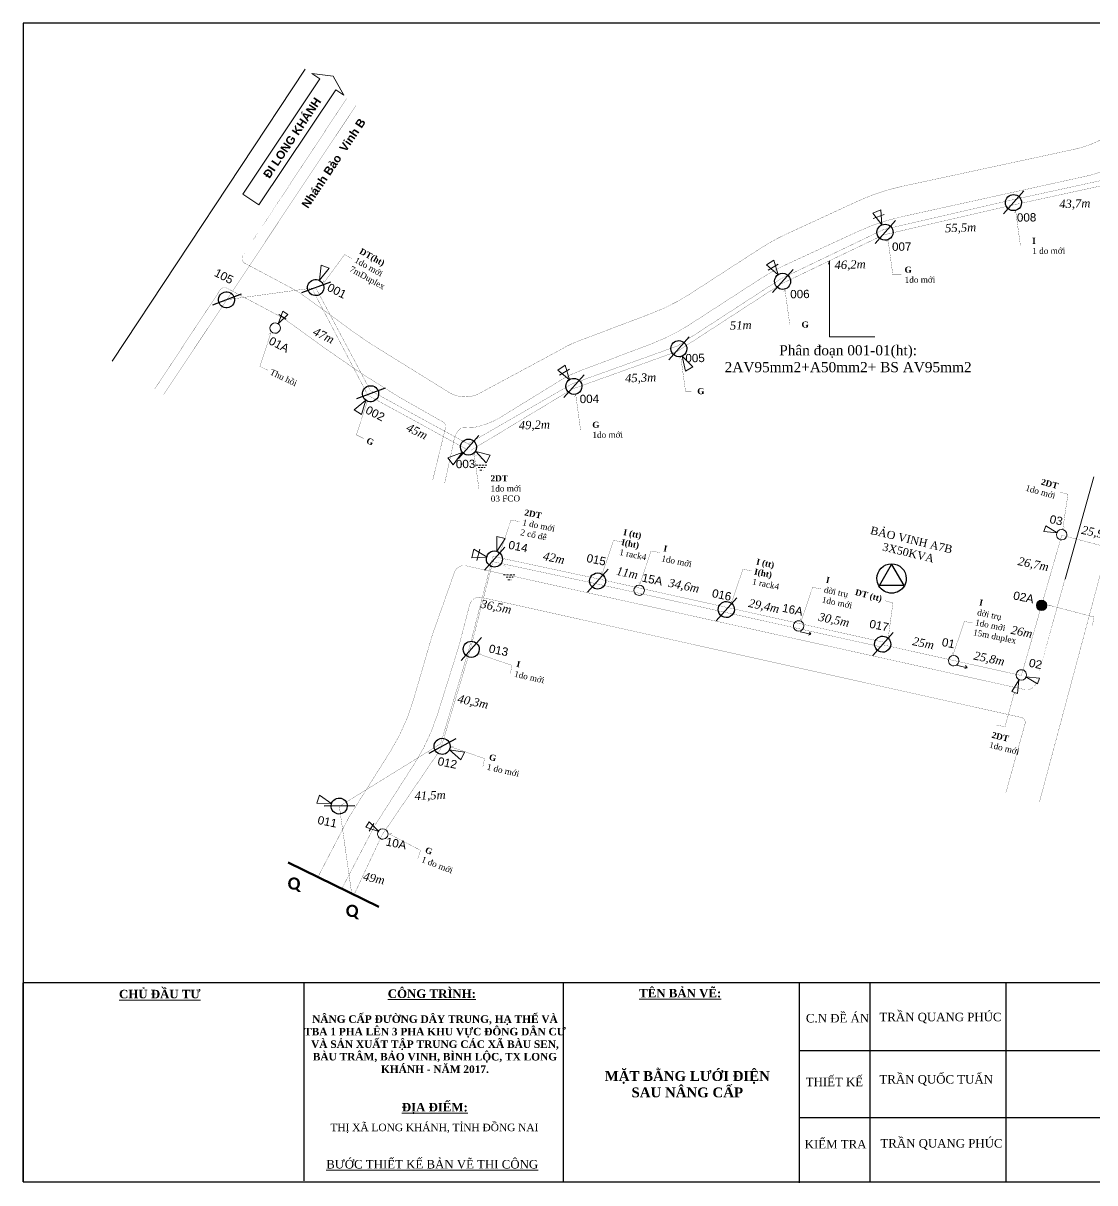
# Model space of a CAD drawing. Header units: metres. Extents: x 429925 to 893472, y 1245258 to 2552490.
# Drawn here: x 451293 to 451821, y 1260101 to 1260673 of the extents above; entities that cross this region are included whole.
import ezdxf

# ---------------------------------------------------------------- set-up
doc = ezdxf.new("R2010")
doc.units = ezdxf.units.M
doc.linetypes.add('DASHED2', pattern=[0.375, 0.25, -0.125])
doc.layers.add('duong', color=2, linetype='Continuous', lineweight=15)
doc.layers.add('duong bao', color=3, linetype='Continuous', lineweight=13)
doc.layers.add('KHUNGBANVE', color=6, linetype='Continuous')
doc.styles.get("Standard").update_dxf_attribs({"font": 'arial.ttf'})
doc.styles.add('Unicode', font='times.ttf')

# ---------------------------------------------------------------- blocks, each defined once
blk = doc.blocks.new('A$C46BF4DDC')
at = {"color": 9, "linetype": 'Continuous'}
blk.add_line((9.91, 11.46), (0, 0), dxfattribs=at)
blk.add_lwpolyline([(0.89, 5.61, -1), (8.82, 5.61, -1)], format="xyb", close=True, dxfattribs=at)
blk = doc.blocks.new('A$C7B825D87')
at = {"layer": 'duong bao', "color": 1, "linetype": 'DASHED2', "lineweight": 20, "ltscale": 4}
for p, q in [((1.21, 2.48), (7.13, 2.48)), ((2.41, 1.31), (5.91, 1.31)), ((3.34, 0), (4.99, 0))]:
    blk.add_line(p, q, dxfattribs=at)
at = {"layer": 'duong bao', "color": 1, "linetype": 'DASHED2', "lineweight": 20, "ltscale": 4, "const_width": 0.0325}
blk.add_lwpolyline([(0.01, 8.11), (4.17, 5.43), (4.17, 2.48)], dxfattribs=at)
blk = doc.blocks.new('A$C16F73B65')
at = {"layer": 'duong bao', "lineweight": 50, "ltscale": 2}
blk.add_hatch(color=2, dxfattribs=at).paths.add_polyline_path([(0, 2.58, 1), (5.16, 2.58, 1)])
at = {"color": 4, "linetype": 'Continuous', "lineweight": 18}
blk.add_lwpolyline([(0, 2.58, -1), (5.16, 2.58, -1)], format="xyb", close=True, dxfattribs=at)

msp = doc.modelspace()

# ---------------------------------------------------------------- linework, layer by layer
at = {"color": 4, "linetype": 'Continuous', "lineweight": 18}
for p, q in [((451431.65, 1260650.07), (451336.52, 1260505.99)), ((451438.87, 1260645.26), (451434.91, 1260647.91)), ((451434.91, 1260647.91), (451445.48, 1260646.57)), ((451400.92, 1260588.52), (451438.87, 1260645.26)), ((451445.48, 1260646.57), (451450.75, 1260637.32)), ((451446.79, 1260639.96), (451408.83, 1260583.23)), ((451450.75, 1260637.32), (451446.79, 1260639.96)), ((451717.04, 1260578.38), (451711.67, 1260576.41)), ((451664.81, 1260553.98), (451659.98, 1260550.92)), ((451418.58, 1260529.09), (451422.29, 1260526.79)), ((451690.13, 1260518.12), (451712.43, 1260518.12)), ((451561.89, 1260502.17), (451557.06, 1260499.1)), ((451806.31, 1260398.52), (451820.56, 1260449.06)), ((451517.68, 1260413.26), (451516.23, 1260407.73)), ((451675.68, 1260372.58), (451681, 1260371.36)), ((451681, 1260371.36), (451679.82, 1260370.96)), ((451681, 1260371.36), (451680.28, 1260372.45)), ((451680.28, 1260372.45), (451681, 1260371.36)), ((451752.7, 1260356.08), (451758.02, 1260354.85)), ((451758.02, 1260354.85), (451757.29, 1260355.94)), ((451757.29, 1260355.94), (451758.02, 1260354.85)), ((451758.02, 1260354.85), (451756.84, 1260354.46)), ((451463.2, 1260274.28), (451465.47, 1260278.02))]:
    msp.add_line(p, q, dxfattribs=at)
at = {"color": 9, "linetype": 'Continuous'}
msp.add_lwpolyline([(451292.58, 1260101.28), (452105.38, 1260101.28), (452105.38, 1260672.78), (451292.58, 1260672.78)], close=True, dxfattribs=at)
at = {"color": 4, "linetype": 'Continuous', "lineweight": 18, "const_width": 0.1}
for points in [[(451400.86, 1260558.08), (451452.14, 1260635.76), (451400.86, 1260558.08, 0.442045), (451401.8, 1260554.4), (451425.16, 1260541.95, -0.034662), (451431.03, 1260538.28), (451447.54, 1260526.29, 0.029906), (451472.24, 1260509.46), (451502.55, 1260490.66, 0.268402), (451517.57, 1260490.2), (451557.67, 1260511.78, -0.046131), (451565.94, 1260515.82), (451602.37, 1260529.61, 0.053139), (451621.29, 1260539.17), (451656.4, 1260561.89, -0.035585), (451668.86, 1260568.75), (451704.62, 1260585.23, -0.055051), (451725.44, 1260592.18), (451811.14, 1260610.63, 0.125758), (451833.3, 1260621.67), (451839.59, 1260627.1, 0.090393), (451862.09, 1260655.03)], [(451500.36, 1260445.67), (451504.85, 1260466.23, -0.205526), (451508.49, 1260473.09), (451515.05, 1260473.41, 0.101178), (451529.96, 1260479.64), (451557.44, 1260496.57, -0.049146), (451566.22, 1260500.93), (451602.37, 1260514.61, 0.053139), (451621.29, 1260524.17), (451656.4, 1260546.89, -0.035585), (451668.86, 1260553.75), (451704.83, 1260570.33, -0.053875), (451725.2, 1260577.18), (451817.32, 1260597.46, 0.123352), (451839.07, 1260608.29), (451848.63, 1260616.47, 0.095763), (451872.27, 1260646.17), (451873.87, 1260649.24)], [(451357.47, 1260492.37), (451389.71, 1260541.2, -0.386919), (451393.07, 1260542.05), (451418.16, 1260528.68, -0.034662), (451424.03, 1260525.01), (451440.55, 1260513.02, 0.033252), (451496.78, 1260477.64), (451499.55, 1260476.14, -0.341223), (451500.83, 1260473.27), (451494.47, 1260447.26)], [(451793.68, 1260288.59), (451827.57, 1260415.45, -0.404023), (451829.96, 1260416.86), (451880.57, 1260404.74, -0.118401), (451901.38, 1260394.15), (451913.8, 1260383.55, 0.123592), (451935.61, 1260372.73), (451973.01, 1260364.58, -0.08657), (451988.92, 1260358.09), (452033.49, 1260330.15)], [(451437.88, 1260251.55, 0.00148), (451438.15, 1260252.08), (451453.17, 1260281.06), (451473.55, 1260313.45, 0.06975), (451484.93, 1260338.78), (451494.28, 1260370.9), (451505.2, 1260401.88, -0.379266), (451511, 1260405.1), (451786.26, 1260344.1, 0.399105), (451792.16, 1260347.65), (451809.64, 1260410.8), (451792.16, 1260347.65)], [(451449.64, 1260245.77), (451466.07, 1260277.22), (451485.55, 1260307.59, 0.066676), (451496.79, 1260331.64), (451507.32, 1260365.21), (451512.72, 1260385.89, -0.403605), (451518.64, 1260389.51), (451784.64, 1260330.34, -0.4295), (451786.56, 1260327.15), (451777.09, 1260293.03)]]:
    msp.add_lwpolyline(points, format="xyb", dxfattribs=at)
at = {"color": 4, "linetype": 'Continuous', "lineweight": 18}
for points in [[(451400.92, 1260588.52), (451438.87, 1260645.26), (451434.91, 1260647.91), (451445.48, 1260646.57), (451450.75, 1260637.32), (451446.79, 1260639.96), (451408.83, 1260583.23)], [(451715.97, 1260573.24), (451711.44, 1260579.13), (451715.4, 1260580.76)], [(451664.86, 1260548.73), (451659.17, 1260553.52), (451662.7, 1260555.96)], [(451438.61, 1260546.05), (451439.44, 1260553.44), (451443.42, 1260551.87)], [(451617.55, 1260508.47), (451622.82, 1260503.23), (451619.11, 1260501.09)], [(451561.94, 1260496.92), (451556.26, 1260501.7), (451559.78, 1260504.14)], [(451461.58, 1260486.77), (451459.32, 1260479.69), (451455.72, 1260482.02)], [(451508.96, 1260461.06), (451504.66, 1260455), (451501.94, 1260458.31)], [(451515.7, 1260461.51), (451522.9, 1260459.68), (451520.79, 1260455.95)], [(451526.17, 1260412.21), (451526.11, 1260419.64), (451530.26, 1260418.55)], [(451521.28, 1260409.45), (451513.86, 1260409.09), (451514.78, 1260413.27)], [(451502.8, 1260314.34), (451510.15, 1260313.25), (451508.43, 1260309.33)], [(451444.75, 1260287.64), (451437.33, 1260287.96), (451438.63, 1260292.05)]]:
    msp.add_lwpolyline(points, close=True, dxfattribs=at)
at = {"color": 1, "lineweight": 30, "ltscale": 15, "const_width": 0.1}
for points in [[(451511.89, 1260465.24), (451563.32, 1260494.92), (451615.08, 1260513.51), (451666.24, 1260546.74), (451716.73, 1260570.95), (451780.06, 1260585.58), (451831.85, 1260596.86), (451867.92, 1260626.98), (451878.76, 1260646.84)], [(451456.74, 1260632.25), (451361.86, 1260489.65)], [(451392.96, 1260536.38), (451436.79, 1260542.33), (451463.79, 1260491.54), (451513.02, 1260464.62)], [(451454.56, 1260243.36), (451448.46, 1260286.46), (451498.39, 1260317.31), (451512.7, 1260365.22), (451524.15, 1260409.77), (451575.01, 1260398.91), (451595.51, 1260394.36), (451638.47, 1260384.84), (451659.94, 1260380.07), (451715.59, 1260367.73), (451717.22, 1260367.37)]]:
    msp.add_lwpolyline(points, dxfattribs=at)
at = {"color": 5, "linetype": 'DASHED2', "lineweight": 30, "ltscale": 15, "const_width": 0.1}
for points in [[(451563.32, 1260492.3), (451615.08, 1260510.88), (451666.24, 1260544.12), (451716.73, 1260568.33), (451780.06, 1260582.96), (451831.85, 1260594.23), (451867.92, 1260624.36), (451879.89, 1260646.28)], [(451435.39, 1260541.06), (451435.39, 1260541.06), (451462.56, 1260489.22), (451511.23, 1260462.61)], [(451391.5, 1260535.52), (451392.15, 1260535.18)], [(451563.32, 1260492.3), (451513.28, 1260462.04)], [(451716.1, 1260366.23), (451730.1, 1260363.12), (451784.77, 1260351), (451794.72, 1260385.6), (451804.68, 1260420.19), (451838.53, 1260411.32), (451886.9, 1260398.64), (451930.84, 1260387.13)], [(451455.68, 1260242.8), (451469.57, 1260272.42), (451498.39, 1260314.68), (451512.7, 1260362.59), (451524.15, 1260407.14), (451575.01, 1260396.29), (451595.51, 1260391.74), (451638.47, 1260382.22), (451659.94, 1260377.45), (451715.27, 1260365.18)]]:
    msp.add_lwpolyline(points, dxfattribs=at)
at = {"color": 4, "linetype": 'Continuous', "lineweight": 18}
for points in [[(451690.13, 1260555.57), (451689.71, 1260553.93), (451690.13, 1260555.57), (451690.13, 1260518.12)], [(451418.29, 1260524.43), (451423.04, 1260529.12), (451420.52, 1260530.72), (451418.29, 1260524.43)], [(451802.46, 1260421.41), (451796.76, 1260424.89), (451795.81, 1260422.05), (451802.46, 1260421.41)], [(451787.03, 1260350.31), (451792.73, 1260346.84), (451793.67, 1260349.67), (451787.03, 1260350.31)], [(451783.55, 1260348.78), (451780.07, 1260343.08), (451782.91, 1260342.13), (451783.55, 1260348.78)], [(451467.86, 1260274.04), (451463.13, 1260278.74), (451461.55, 1260276.21), (451467.86, 1260274.04)]]:
    msp.add_lwpolyline(points, dxfattribs=at)
for points in [[(451414.49, 1260523.5, -1), (451419.14, 1260521.27, -1)], [(451802.06, 1260420.38, -1), (451807.22, 1260420.58, -1)], [(451713.53, 1260398.85, -1), (451728.03, 1260398.9, -1)], [(451593.73, 1260392.97, -1), (451598.88, 1260393.17, -1)], [(451672.38, 1260375.35, -1), (451677.54, 1260375.54, -1)], [(451748.8, 1260358.26, -1), (451753.95, 1260358.46, -1)], [(451782.15, 1260351.19, -1), (451787.31, 1260351.38, -1)], [(451467.31, 1260272.75, -1), (451472.47, 1260272.94, -1)]]:
    msp.add_lwpolyline(points, format="xyb", close=True, dxfattribs=at)
at = {"color": 7, "linetype": 'Continuous'}
msp.add_lwpolyline([(451713.53, 1260398.85, -1), (451728.02, 1260398.9, -1)], format="xyb", close=True, dxfattribs=at)
msp.add_lwpolyline([(451714.83, 1260395.34), (451720.8, 1260405.7), (451726.78, 1260395.34)], close=True, dxfattribs=at)
at = {"layer": 'duong bao', "lineweight": 50, "ltscale": 2}
msp.add_line((451423.17, 1260258.78), (451467.86, 1260236.82), dxfattribs=at)
at = {"layer": 'duong bao', "color": 4, "lineweight": 15, "ltscale": 2, "const_width": 0.1}
for points in [[(451781.27, 1260579.1), (451781.96, 1260580.12), (451784.31, 1260562.89), (451788.53, 1260562.87)], [(451718.35, 1260564.83), (451719.03, 1260565.85), (451721.39, 1260548.62), (451725.61, 1260548.6)], [(451440.63, 1260545.82), (451440.74, 1260544.6), (451451.04, 1260558.62), (451454.75, 1260556.63)], [(451667.53, 1260540.27), (451668.21, 1260541.29), (451670.57, 1260524.06), (451674.79, 1260524.05)], [(451413.65, 1260519.41), (451414.71, 1260520.03), (451409.28, 1260503.51), (451413.06, 1260501.64)], [(451616.11, 1260507.43), (451616.79, 1260508.45), (451619.15, 1260491.22), (451623.37, 1260491.21)], [(451564.37, 1260488.35), (451565.05, 1260489.37), (451567.41, 1260472.14), (451571.63, 1260472.12)], [(451461.21, 1260485.61), (451462.27, 1260486.23), (451456.84, 1260469.71), (451460.62, 1260467.85)], [(451514.24, 1260459.4), (451514.92, 1260460.42), (451517.28, 1260443.19), (451521.5, 1260443.17)], [(451806.1, 1260423.95), (451805.16, 1260423.16), (451807.72, 1260440.36), (451803.67, 1260441.56)], [(451527.08, 1260412.37), (451527.55, 1260411.24), (451533.12, 1260427.72), (451537.27, 1260426.94)], [(451577.62, 1260402.33), (451578.1, 1260401.19), (451583.67, 1260417.67), (451587.81, 1260416.89)], [(451596.13, 1260397.1), (451596.61, 1260395.97), (451602.18, 1260412.44), (451606.33, 1260411.66)], [(451641.39, 1260388.09), (451641.86, 1260386.96), (451647.44, 1260403.44), (451651.58, 1260402.65)], [(451675.75, 1260379.14), (451676.23, 1260378.01), (451681.8, 1260394.48), (451685.94, 1260393.7)], [(451720.04, 1260370.37), (451719.11, 1260369.56), (451721.42, 1260386.8), (451717.36, 1260387.94)], [(451800.39, 1260385.82), (451798.2, 1260385.7), (451820.62, 1260379.86), (451819.77, 1260375.73)], [(451750.62, 1260362.33), (451751.1, 1260361.2), (451756.67, 1260377.67), (451760.81, 1260376.89)], [(451518.28, 1260362.12), (451517.14, 1260361.65), (451533.58, 1260355.97), (451532.77, 1260351.83)], [(451781.82, 1260341.4), (451781.28, 1260342.5), (451776.71, 1260325.72), (451772.39, 1260326.59)], [(451504.76, 1260316.21), (451503.62, 1260315.74), (451520.06, 1260310.06), (451519.25, 1260305.92)], [(451474.35, 1260273.1), (451473.15, 1260272.8), (451488.55, 1260264.72), (451487.13, 1260260.75)]]:
    msp.add_lwpolyline(points, dxfattribs=at)
at = {"layer": 'KHUNGBANVE', "color": 2}
for p, q in [((451292.58, 1260101.28), (451292.58, 1260199.44)), ((452105.38, 1260199.44), (451292.58, 1260199.44)), ((451431.06, 1260101.72), (451431.06, 1260199.58)), ((451558.91, 1260101.28), (451558.91, 1260199.44)), ((451675.37, 1260100.76), (451675.37, 1260199.44)), ((451710.26, 1260100.98), (451710.26, 1260199.44)), ((451777.34, 1260101.28), (451777.34, 1260199.14)), ((451843.8, 1260165.8), (451675.37, 1260165.8)), ((451843.8, 1260132.73), (451675.37, 1260132.73)), ((451292.58, 1260101.28), (452105.38, 1260101.28))]:
    msp.add_line(p, q, dxfattribs=at)

# ---------------------------------------------------------------- block references
at = {"color": 4, "linetype": 'Continuous', "lineweight": 18}
for p, rotation in [((451775.92, 1260578.74), 359.190150887879), ((451712.59, 1260564.11), 359.190150887879), ((451662.1, 1260539.9), 359.190150887879), ((451429.84, 1260539.73), 331.4049777703611), ((451385.87, 1260533.72), 331.4049777703611), ((451610.94, 1260506.67), 359.190150887879), ((451559.18, 1260488.08), 359.190150887879), ((451456.94, 1260487.42), 331.4049777703611), ((451507.21, 1260458.09), 359.190150887879), ((451520.01, 1260402.93), 359.190150887879), ((451570.87, 1260392.07), 359.190150887879), ((451634.33, 1260378), 359.190150887879), ((451508.56, 1260358.38), 359.190150887879), ((451711.45, 1260360.9), 359.190150887879), ((451492.62, 1260312.53), 339.1901508888822), ((451440.97, 1260286.47), 311.9722521516438)]:
    msp.add_blockref('A$C46BF4DDC', p, dxfattribs=dict(at, rotation=rotation))
at = {"layer": 'duong bao', "lineweight": 50, "ltscale": 2}
for name, p in [('A$C7B825D87', (451514.46, 1260452.31)), ('A$C7B825D87', (451528.24, 1260398.16)), ('A$C16F73B65', (451792.14, 1260383.02))]:
    msp.add_blockref(name, p, dxfattribs=at)

# ---------------------------------------------------------------- texts
at = {"color": 4, "linetype": 'Continuous', "lineweight": 18}
for s, insert, char_height, width, attachment_point, rotation in [('{\\fArial Unicode MS|b1|i0|c0|p34;\\C7;ĐI LONG KHÁNH}', (451425.18, 1260616.22), 4.1093, 73.025, 5, 56.221), ('{\\fArial Unicode MS|b1|i0|c0|p34;\\C7;Nhánh Bảo  Vinh B}', (451445.65, 1260603.71), 4.1093, 73.025, 5, 56.221), ('{\\fTimes New Roman|b0|i1|c0|p18;\\C7;43,7m}', (451811.12, 1260583.31), 4.1093, 22.225, 5, 1.9117), ('{\\fArial|b0|i0|c161|p34;\\C7;00\\fArial|b0|i0|c163|p34;8}', (451787.34, 1260576.95), 4.1093, 12.7, 5, 0.8104), ('{\\fTimes New Roman|b0|i1|c0|p18;\\C7;55,5m}', (451754.83, 1260571.45), 4.1093, 22.225, 5, 1.9117), ('{\\fTimes New Roman|b1|i0|c0|p18;\\C7;DT(ht)\\P\\fTimes New Roman|b0|i0|c0|p18;1do mới\\P7mDuplex}', (451456.12, 1260555.85), 3, 22.225, 4, 330.9117), ('{\\fArial|b0|i0|c161|p34;\\C7;00\\fArial|b0|i0|c163|p34;7}', (451725.76, 1260562.56), 4.1093, 12.7, 5, 0.8104), ('{\\fTimes New Roman|b1|i0|c0|p18;\\C7;I\\P\\fTimes New Roman|b0|i0|c0|p18;1 do mới}', (451790.11, 1260562.9), 3, 22.225, 4, 0.6077), ('{\\C7;105}', (451391.54, 1260547.94), 4.109, 12.7, 5, 333.0252), ('{\\fTimes New Roman|b0|i1|c0|p18;\\C7;46,2m}', (451700.32, 1260553.23), 4.1093, 22.225, 5, 1.9117), ('{\\fTimes New Roman|b1|i0|c0|p18;\\C7;G\\P\\fTimes New Roman|b0|i0|c0|p18;1do mới}', (451727.19, 1260548.64), 3, 22.225, 4, 0.6077), ('{\\H1x;\\C7;001}', (451447.24, 1260540.72), 4.1093, 12.7, 5, 333.0252), ('{\\fArial|b0|i0|c161|p34;\\C7;00\\fArial|b0|i0|c163|p34;6}', (451675.58, 1260539.14), 4.1093, 12.7, 5, 0.8104), ('{\\fTimes New Roman|b0|i1|c0|p18;\\C7;47m}', (451440.75, 1260518.73), 4.1093, 22.225, 5, 334.1265), ('{\\fTimes New Roman|b0|i1|c0|p18;\\C7;51m}', (451646.39, 1260523.78), 4.1093, 22.225, 5, 1.9117), ('{\\fTimes New Roman|b1|i0|c0|p18;\\C7;G}', (451676.36, 1260524.08), 3, 22.225, 4, 0.6077), ('{\\fArial|b0|i0|c161|p34;\\C7;01\\fArial|b0|i0|c163|p34;A}', (451418.71, 1260514.21), 4.1093, 12.7, 5, 333.0252), ('{\\fArial|b0|i0|c161|p34;\\C7;00\\fArial|b0|i0|c163|p34;5}', (451623.87, 1260507.58), 4.1093, 12.7, 5, 0.8104), ('{\\fTimes New Roman|b0|i0|c0|p18;\\C7;Thu hồi}', (451414.49, 1260500.98), 3, 22.225, 4, 334.6222), ('{\\fTimes New Roman|b0|i1|c0|p18;\\C7;45,3m}', (451597.04, 1260497.42), 4.1093, 22.225, 5, 1.9117), ('{\\fArial|b0|i0|c161|p34;\\C7;00\\fArial|b0|i0|c163|p34;4}', (451571.77, 1260487.45), 4.1093, 12.7, 5, 0.8104), ('{\\fTimes New Roman|b1|i0|c0|p18;\\C7;G}', (451624.94, 1260491.24), 3, 22.225, 4, 0.6077), ('{\\fArial|b0|i0|c161|p34;\\C7;00\\fArial|b0|i0|c163|p34;2}', (451466.13, 1260480.24), 4.1093, 12.7, 5, 333.0252), ('{\\fTimes New Roman|b0|i1|c0|p18;\\C7;49,2m}', (451544.64, 1260474.17), 4.1093, 22.225, 5, 1.9117), ('{\\fTimes New Roman|b1|i0|c0|p18;\\C7;G\\P\\fTimes New Roman|b0|i0|c0|p18;1do mới}', (451573.21, 1260472.15), 3, 22.225, 4, 0.6077), ('{\\fTimes New Roman|b0|i1|c0|p18;\\C7;45m}', (451486.76, 1260471.39), 4.1093, 22.225, 5, 334.1265), ('{\\fTimes New Roman|b1|i0|c0|p18;\\C7;G}', (451462.05, 1260467.19), 3, 22.225, 4, 334.6222), ('{\\fArial|b0|i0|c161|p34;\\C7;00\\fArial|b0|i0|c163|p34;3}', (451510.7, 1260455.33), 4.1093, 12.7, 5, 0.8104), ('{\\fTimes New Roman|b1|i0|c0|p18;\\C7;2DT\\P\\fTimes New Roman|b0|i0|c0|p18;1do mới\\P03 FCO}', (451523.07, 1260443.2), 3, 22.225, 4, 0.6077), ('{\\fTimes New Roman|b1|i0|c0|p18;\\C7;2DT\\P\\fTimes New Roman|b0|i0|c0|p18;1do mới}', (451802.15, 1260441.97), 3, 22.225, 6, 344.3626), ('{\\fTimes New Roman|b1|i0|c0|p18;\\C7;2DT\\P\\fTimes New Roman|b0|i0|c0|p18;1 do mới\\P2 cổ dê}', (451538.81, 1260426.61), 3, 22.225, 4, 348.5018), ('{\\fArial|b0|i0|c161|p34;\\C7;0\\fArial|b0|i0|c163|p34;3}', (451801.93, 1260427.58), 4.1093, 22.225, 5, 348.3527), ('{\\fTimes New Roman|b0|i0|c0|p18;\\H1x;\\C7;BẢO VINH A7B\\P3X50KVA}', (451729.81, 1260414.73), 3.9136, 53.975, 5, 346.4774), ('{\\fTimes New Roman|b0|i1|c0|p18;\\C7;25,9m}', (451821.93, 1260420.93), 4.1093, 22.225, 5, 348.3527), ('{\\fTimes New Roman|b1|i0|c0|p18;\\C7;I (tt)\\PI(ht)\\P\\fTimes New Roman|b0|i0|c0|p18;1 rack4}', (451587.6, 1260416.85), 3, 22.225, 4, 348.5018), ('{\\fArial|b0|i0|c161|p34;\\C7;0\\fArial|b0|i0|c163|p34;14}', (451536.62, 1260414.61), 4.1093, 22.225, 5, 348.3527), ('{\\fTimes New Roman|b1|i0|c0|p18;\\C7;I\\P\\fTimes New Roman|b0|i0|c0|p18;1do mới}', (451607.87, 1260411.33), 3, 22.225, 4, 348.5018), ('{\\fTimes New Roman|b0|i1|c0|p18;\\C7;42m}', (451554.25, 1260408.99), 4.1093, 22.225, 5, 348.3527), ('{\\fArial|b0|i0|c161|p34;\\C7;0\\fArial|b0|i0|c163|p34;15}', (451575.16, 1260408.08), 4.1093, 22.225, 5, 348.3527), ('{\\fTimes New Roman|b1|i0|c0|p18;\\C7;I (tt)\\PI(ht)\\P\\fTimes New Roman|b0|i0|c0|p18;1 rack4}', (451653.12, 1260402.33), 3, 22.225, 4, 348.5018), ('{\\fTimes New Roman|b0|i1|c0|p18;\\C7;26,7m}', (451790.58, 1260405.53), 4.1093, 22.225, 5, 348.3527), ('{\\fTimes New Roman|b0|i1|c0|p18;\\C7;11m}', (451590.41, 1260401.65), 4.1093, 22.225, 5, 348.3527), ('{\\C7;15A}', (451602.76, 1260398.36), 4.109, 22.225, 5, 348.3527), ('{\\fTimes New Roman|b0|i1|c0|p18;\\C7;34,6m}', (451618.26, 1260394.86), 4.1093, 22.225, 5, 348.3527), ('{\\fTimes New Roman|b1|i0|c0|p18;\\C7;I\\P\\fTimes New Roman|b0|i0|c0|p18;dời trụ\\fTimes New Roman|b1|i0|c0|p18;\\P\\fTimes New Roman|b0|i0|c0|p18;1do mới}', (451687.48, 1260393.37), 3, 22.225, 4, 348.5018), ('{\\fArial|b0|i0|c161|p34;\\C7;0\\fArial|b0|i0|c163|p34;16}', (451637.01, 1260390.74), 4.1093, 22.225, 5, 348.3527), ('{\\fTimes New Roman|b1|i0|c0|p18;\\C7;DT (tt)}', (451715.83, 1260388.33), 3, 22.225, 6, 345.1786), ('{\\fArial|b0|i0|c161|p34;\\C7;0\\fArial|b0|i0|c163|p34;2A}', (451785.88, 1260389.58), 4.1093, 22.225, 5, 348.3527), ('{\\fTimes New Roman|b0|i1|c0|p18;\\C7;36,5m}', (451525.65, 1260384.48), 4.1093, 22.225, 5, 348.3527), ('{\\fTimes New Roman|b0|i1|c0|p18;\\C7;29,4m}', (451657.74, 1260384.87), 4.1093, 22.225, 5, 348.3527), ('{\\fArial|b0|i0|c161|p34;\\C7;16\\fArial|b0|i0|c163|p34;A}', (451671.96, 1260383.47), 4.1093, 22.225, 5, 348.3527), ('{\\fTimes New Roman|b1|i0|c0|p18;\\C7;I\\P\\fTimes New Roman|b0|i0|c0|p18;dời trụ\\fTimes New Roman|b1|i0|c0|p18;\\P\\fTimes New Roman|b0|i0|c0|p18;1do mới\\P15m duplex}', (451762.47, 1260379.32), 3, 22.225, 4, 348.5018), ('{\\fTimes New Roman|b0|i1|c0|p18;\\C7;30,5m}', (451692.28, 1260378.06), 4.1093, 22.225, 5, 348.3527), ('{\\fArial|b0|i0|c161|p34;\\C7;0\\fArial|b0|i0|c163|p34;17}', (451714.61, 1260375.65), 4.1093, 22.225, 5, 348.3527), ('{\\fTimes New Roman|b0|i1|c0|p18;\\C7;26m}', (451784.93, 1260372.54), 4.1093, 22.225, 5, 348.3527), ('{\\fTimes New Roman|b0|i1|c0|p18;\\C7;25m}', (451736.4, 1260366.95), 4.1093, 22.225, 5, 348.3527), ('{\\fArial|b0|i0|c161|p34;\\C7;0\\fArial|b0|i0|c163|p34;1}', (451748.78, 1260366.99), 4.1093, 22.225, 5, 348.3527), ('{\\fArial|b0|i0|c161|p34;\\C7;0\\fArial|b0|i0|c163|p34;13}', (451526.99, 1260363.42), 4.1093, 22.225, 5, 348.3527), ('{\\fTimes New Roman|b0|i1|c0|p18;\\C7;25,8m}', (451768.8, 1260358.92), 4.1093, 22.225, 5, 348.3527), ('{\\fTimes New Roman|b1|i0|c0|p18;\\C7;I\\P\\fTimes New Roman|b0|i0|c0|p18;1do mới}', (451535.35, 1260354.34), 3, 22.225, 4, 347.2296), ('{\\fArial|b0|i0|c161|p34;\\C7;0\\fArial|b0|i0|c163|p34;2}', (451791.74, 1260356.76), 4.1093, 22.225, 5, 348.3527), ('{\\fTimes New Roman|b0|i1|c0|p18;\\C7;40,3m}', (451514.28, 1260337.67), 4.1093, 22.225, 5, 348.3527), ('{\\fTimes New Roman|b1|i0|c0|p18;\\C7;2DT\\P\\fTimes New Roman|b0|i0|c0|p18;1do mới}', (451769.61, 1260319.37), 3, 22.225, 4, 346.0385), ('{\\fArial|b0|i0|c161|p34;\\C7;0\\fArial|b0|i0|c163|p34;12}', (451501.73, 1260307.9), 4.1093, 22.225, 5, 348.3527), ('{\\fTimes New Roman|b1|i0|c0|p18;\\C7;G\\P\\fTimes New Roman|b0|i0|c0|p18;1 do mới}', (451521.83, 1260308.43), 3, 22.225, 4, 347.2296), ('{\\fTimes New Roman|b0|i1|c0|p18;\\C7;41,5m}', (451493.21, 1260291.42), 4.1093, 22.225, 5, 1.9117), ('{\\fArial|b0|i0|c161|p34;\\C7;0\\fArial|b0|i0|c163|p34;11}', (451442.55, 1260278.87), 4.1093, 22.225, 5, 348.3527), ('{\\C7;10A}', (451476.5, 1260268.16), 4.109, 22.225, 5, 348.3527), ('{\\fTimes New Roman|b1|i0|c0|p18;\\C7;G\\P\\fTimes New Roman|b0|i0|c0|p18;1 đo mới}', (451490.06, 1260262.84), 3, 22.225, 4, 338.586), ('{\\fTimes New Roman|b0|i1|c0|p18;\\C7;49m}', (451465.56, 1260250.95), 4.1093, 22.225, 5, 348.3527)]:
    msp.add_mtext(s, dxfattribs=dict(at, insert=insert, char_height=char_height, width=width, attachment_point=attachment_point, rotation=rotation))
at = {"color": 4, "linetype": 'Continuous', "lineweight": 18, "attachment_point": 5}
for s, insert, char_height, width in [('{\\fTimes New Roman|b0|i0|c0|p18;\\C7;Phân đoạn 001-01(ht):\\P2AV95mm2+A50mm2+ BS AV95mm2}', (451699.34, 1260507.22), 5, 159.6171), ('{\\fCalibri|b1|i0|c0|p34;\\C7;Q}', (451426.12, 1260247.78), 6, 21.59), ('{\\fCalibri|b1|i0|c0|p34;\\C7;Q}', (451454.78, 1260234.32), 6, 21.59)]:
    msp.add_mtext(s, dxfattribs=dict(at, insert=insert, char_height=char_height, width=width))
at = {"layer": 'duong', "attachment_point": 2, "style": 'Unicode'}
for s, insert, char_height, width in [('{\\fTimes New Roman|b1|i0|c0|p18;\\LCHỦ ĐẦU TƯ}', (451359.94, 1260195.95), 4.1939, 338.0455), ('{\\fTimes New Roman|b1|i0|c0|p18;\\LCÔNG TRÌNH:}', (451494.07, 1260196.15), 4.1939, 338.0455), ('{\\fTimes New Roman|b1|i0|c0|p18;\\LTÊN BẢN VẼ:}', (451616.53, 1260196.39), 4.1939, 338.0455), ('{\\fTimes New Roman|b1|i0|c0|p18;NÂNG CẤ\\fTimes New Roman|b1|i0|c163|p18;P ĐƯ\\fTimes New Roman|b1|i0|c0|p18;ỜNG DÂY TRUNG, HẠ THẾ VÀ TBA 1 PHA LÊN 3 PHA KHU VỰ\\fTimes New Roman|b1|i0|c163|p18;C ĐÔNG DÂN CƯ VÀ S\\fTimes New Roman|b1|i0|c0|p18;ẢN XUẤT TẬP TRUNG CÁC XÃ BÀU SEN, BÀU TRÂM, BẢO VINH, BÌNH LỘ\\fTimes New Roman|b1|i0|c163|p18;C, TX LONG KHÁNH - NĂM \\fTimes New Roman|b1|i0|c0|p18;2017.}', (451495.61, 1260183.37), 3.70861, 130.2593), ('C.N ĐỀ ÁN', (451694.1, 1260184.05), 4.194, 338.0455), ('TRẦN QUANG PHÚC', (451744.87, 1260184.65), 4.1939, 338.0455), ('{\\fTimes New Roman|b1|i0|c163|p18;MẶT \\fTimes New Roman|b1|i0|c0|p18;BẰNG\\fTimes New Roman|b1|i0|c163|p18; \\fTimes New Roman|b1|i0|c0|p18;LƯỚI ĐIỆN SAU NÂNG CẤP}', (451620.03, 1260155.87), 4.85606, 83.9957), ('THIẾT KẾ', (451692.58, 1260152.6), 4.194, 338.0455), ('TRẦN QUỐC TUẤN', (451742.77, 1260153.9), 4.1939, 338.0455), ('{\\fTimes New Roman|b1|i0|c0|p18;\\LĐỊA ĐIẾM:}', (451495.53, 1260140.15), 4.1939, 128.0996), ('THỊ XÃ LONG KHÁNH, TỈNH ĐỒNG NAI', (451495.33, 1260129.93), 3.7086, 129.5413), ('KIỂM TRA', (451693.15, 1260121.89), 4.194, 338.0455), ('TRẦN QUANG PHÚC', (451745.37, 1260122.34), 4.1939, 338.0455), ('{\\LBƯỚC THIẾT KẾ BẢN VẼ THI CÔNG}', (451494.25, 1260112.01), 4.1939, 338.0455)]:
    msp.add_mtext(s, dxfattribs=dict(at, insert=insert, char_height=char_height, width=width))

doc.saveas('drawing.dxf')
